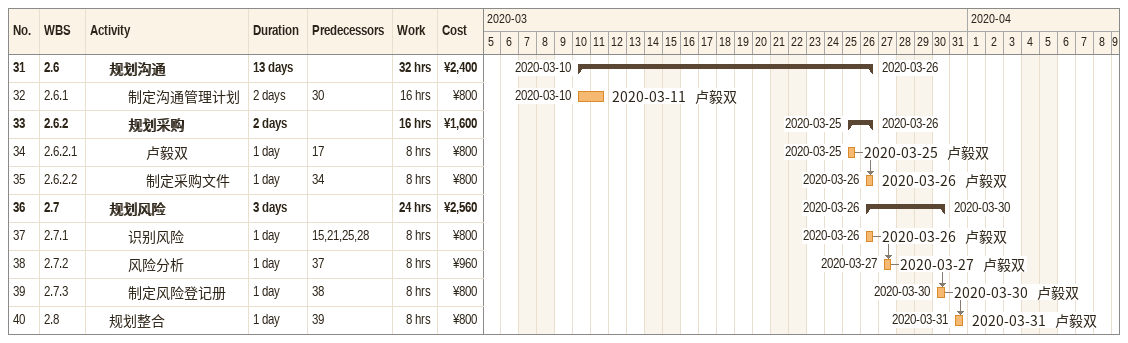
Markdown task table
| ID | WBS | Task | Duration | Start | Finish | Predecessors | Resources | Work (h) | Cost (¥) |
|---|---|---|---|---|---|---|---|---|---|
| 31 | 2.6 | **规划沟通** | 13d | 2020-03-10 | 2020-03-26 |  |  | 32 | 2400 |
| 32 | 2.6.1 | 制定沟通管理计划 | 2d | 2020-03-10 | 2020-03-11 | 30 | 卢毅双 | 16 | 800 |
| 33 | 2.6.2 | **规划采购** | 2d | 2020-03-25 | 2020-03-26 |  |  | 16 | 1600 |
| 34 | 2.6.2.1 | 卢毅双 | 1d | 2020-03-25 | 2020-03-25 | 17 | 卢毅双 | 8 | 800 |
| 35 | 2.6.2.2 | 制定采购文件 | 1d | 2020-03-26 | 2020-03-26 | 34 | 卢毅双 | 8 | 800 |
| 36 | 2.7 | **规划风险** | 3d | 2020-03-26 | 2020-03-30 |  |  | 24 | 2560 |
| 37 | 2.7.1 | 识别风险 | 1d | 2020-03-26 | 2020-03-26 | 15, 21, 25, 28 | 卢毅双 | 8 | 800 |
| 38 | 2.7.2 | 风险分析 | 1d | 2020-03-27 | 2020-03-27 | 37 | 卢毅双 | 8 | 960 |
| 39 | 2.7.3 | 制定风险登记册 | 1d | 2020-03-30 | 2020-03-30 | 38 | 卢毅双 | 8 | 800 |
| 40 | 2.8 | 规划整合 | 1d | 2020-03-31 | 2020-03-31 | 39 | 卢毅双 | 8 | 800 |
